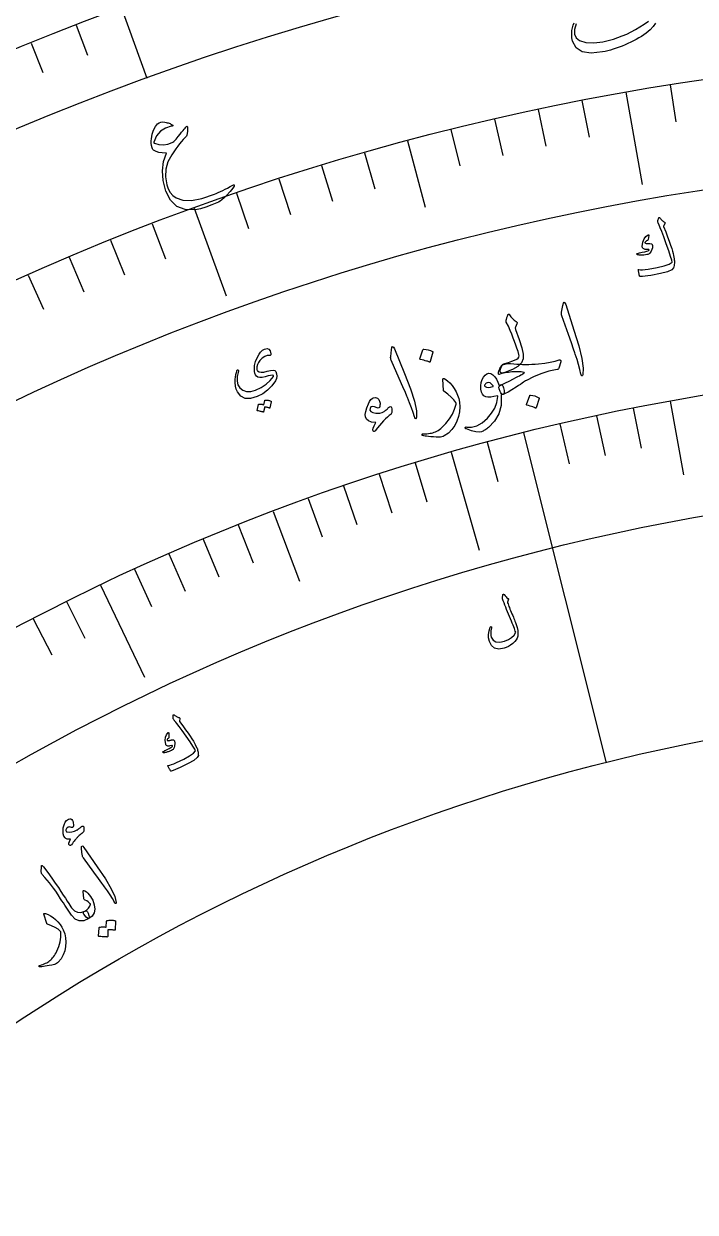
# Model space of a CAD drawing. Header units: millimetres. Extents: x -88 to 88, y -88 to 103.
# Drawn here: x -32.53 to -11.67, y 43.66 to 80.56 of the extents above; entities that cross this region are included whole.
import ezdxf

# ---------------------------------------------------------------- set-up
doc = ezdxf.new("R2010")
doc.units = ezdxf.units.MM
for name, color, linetype in [('ENGRAVE', 7, 'Continuous'), ('ENGRAVE_FINE', 8, 'Continuous'), ('TEXT', 5, 'Continuous')]:
    doc.layers.add(name, color=color, linetype=linetype)

msp = doc.modelspace()

# ---------------------------------------------------------------- linework, layer by layer
at = {"layer": 'ENGRAVE'}
for points in [[(-29.4958, 81.0391), (-28.7058, 78.8684)], [(-13.8293, 78.4301), (-13.3251, 75.5702)], [(-20.6123, 76.9263), (-20.0612, 74.8693)], [(-27.2385, 74.8371), (-26.2453, 72.1083)], [(-12.456, 68.8422), (-12.0424, 66.5561)], [(-17.0092, 67.8608), (-14.4418, 57.6177)], [(-19.2595, 67.2568), (-18.3874, 64.2112)], [(-24.789, 65.421), (-23.9658, 63.2485)], [(-30.1511, 63.1293), (-28.7858, 60.2706)]]:
    msp.add_lwpolyline(points, dxfattribs=at)
for radius in [86.24, 86.24, 83.93, 79.64, 79.64, 76.252, 69.96, 69.96, 66.264, 59.4, 59.4]:
    msp.add_circle((0, 0), radius, dxfattribs=at)
at = {"layer": 'ENGRAVE_FINE'}
for points in [[(-30.9057, 80.512), (-30.5509, 79.5877)], [(-32.3061, 79.9603), (-31.9352, 79.0424)], [(-12.4584, 78.6595), (-12.2767, 77.5122)], [(-16.5581, 77.8997), (-16.3166, 76.7635)], [(-15.196, 78.1768), (-14.9744, 77.0365)], [(-17.9151, 77.5988), (-17.6538, 76.467)], [(-19.2667, 77.2744), (-18.9856, 76.1473)], [(-21.9518, 76.5549), (-21.6316, 75.4383)], [(-23.2845, 76.1601), (-22.9449, 75.0493)], [(-24.6101, 75.7421), (-24.2512, 74.6374)], [(-25.9282, 75.3011), (-25.5501, 74.2028)], [(-28.5404, 74.3503), (-28.1241, 73.2659)], [(-29.8337, 73.8409), (-29.3985, 72.7639)], [(-31.1178, 73.309), (-30.664, 72.2397)], [(-32.3925, 72.7548), (-31.92, 71.6936)], [(-14.7406, 68.3894), (-14.4736, 67.1507)], [(-13.6001, 68.6253), (-13.3538, 67.3823)], [(-15.8771, 68.1346), (-15.5895, 66.9004)], [(-18.1368, 67.5682), (-17.8083, 66.3443)], [(-20.377, 66.9267), (-20.0079, 65.7144)], [(-21.489, 66.578), (-21.0998, 65.372)], [(-22.5952, 66.2107), (-22.1859, 65.0114)], [(-23.6953, 65.825), (-23.2661, 64.6327)], [(-25.876, 64.9987), (-25.4073, 63.8214)], [(-26.956, 64.5583), (-26.4677, 63.389)], [(-28.0287, 64.0999), (-27.521, 62.9388)], [(-29.0938, 63.6235), (-28.5668, 62.4711)], [(-31.2002, 62.6175), (-30.6351, 61.4833)], [(-32.2408, 62.0881), (-31.6569, 60.9635)]]:
    msp.add_lwpolyline(points, dxfattribs=at)
at = {"layer": 'TEXT'}
for points in [[(-12.9118, 80.5784), (-12.9807, 80.4741), (-13.0775, 80.3696), (-13.2021, 80.2649), (-13.2737, 80.2139), (-13.348, 80.1646), (-13.4252, 80.117), (-13.5052, 80.071), (-13.5882, 80.0266), (-13.6744, 79.9838), (-13.7638, 79.9425), (-13.8565, 79.9028), (-13.9498, 79.8653), (-14.0414, 79.8306), (-14.1313, 79.7987), (-14.2194, 79.7696), (-14.306, 79.7435), (-14.3913, 79.7206), (-14.4754, 79.7008), (-14.5583, 79.6842), (-14.9101, 79.6484), (-15.182, 79.6915), (-15.3744, 79.8143), (-15.4873, 80.0174), (-15.4992, 80.0673), (-15.5074, 80.1252), (-15.5118, 80.1911), (-15.5125, 80.2651), (-15.5064, 80.3476), (-15.4915, 80.4294), (-15.4679, 80.5104), (-15.4355, 80.5907)], [(-15.3712, 80.5609), (-15.4241, 80.3788), (-15.4251, 80.2317), (-15.3744, 80.1197), (-15.2723, 80.0425), (-15.0683, 79.9805), (-14.8249, 79.9665), (-14.5418, 80.0003), (-14.2186, 80.0814), (-14.0787, 80.1275), (-13.9396, 80.1804), (-13.8014, 80.2402), (-13.6641, 80.3069), (-13.5277, 80.3803), (-13.3925, 80.4606), (-13.2584, 80.5476), (-13.1254, 80.6415)]]:
    msp.add_lwpolyline(points, dxfattribs=at)
for points in [[(-28.3725, 77.4549), (-28.3298, 77.4849), (-28.278, 77.503), (-28.2172, 77.5091), (-28.1473, 77.5032), (-28.1103, 77.4962), (-28.0757, 77.4882), (-28.0435, 77.479), (-28.0136, 77.4688), (-27.9863, 77.4577), (-27.9614, 77.4458), (-27.9391, 77.4333), (-27.9193, 77.4201), (-27.9041, 77.4057), (-27.9038, 77.3935), (-27.9183, 77.3837), (-27.9477, 77.376), (-28.1323, 77.3226), (-28.285, 77.2229), (-28.4055, 77.077), (-28.4937, 76.8851), (-28.4943, 76.8745), (-28.4906, 76.8651), (-28.4826, 76.8568), (-28.4704, 76.8496), (-28.331, 76.8084), (-28.1929, 76.7978), (-28.056, 76.8179), (-27.9202, 76.8686), (-27.8975, 76.8823), (-27.8701, 76.9054), (-27.8379, 76.9377), (-27.8011, 76.9794), (-27.7358, 77.0604), (-27.6779, 77.1318), (-27.6276, 77.1938), (-27.5849, 77.2462), (-27.5497, 77.2891), (-27.5222, 77.3225), (-27.5023, 77.3465), (-27.4901, 77.361), (-27.4705, 77.3757), (-27.4564, 77.3738), (-27.4479, 77.3551), (-27.4448, 77.3197), (-27.4472, 77.2231), (-27.4531, 77.1497), (-27.4625, 77.0995), (-27.4755, 77.0726), (-27.5269, 77.0212), (-27.58, 76.9639), (-27.635, 76.9005), (-27.6918, 76.8312), (-27.7503, 76.7559), (-27.8105, 76.6746), (-27.8724, 76.5873), (-27.9361, 76.494), (-28.0524, 76.2772), (-28.1166, 76.0492), (-28.1289, 75.81), (-28.0897, 75.5598), (-28.0448, 75.4324), (-27.9812, 75.322), (-27.899, 75.2287), (-27.7983, 75.1524), (-27.5901, 75.0772), (-27.3229, 75.0712), (-26.9963, 75.1339), (-26.6098, 75.2645), (-26.5516, 75.2893), (-26.4894, 75.3171), (-26.4231, 75.348), (-26.3527, 75.3819), (-26.2784, 75.419), (-26.2005, 75.4593), (-26.119, 75.5029), (-26.0338, 75.5498), (-26.0188, 75.5569), (-26.0069, 75.5599), (-25.9981, 75.5589), (-25.9925, 75.5539), (-25.9965, 75.5185), (-26.0388, 75.4522), (-26.1193, 75.355), (-26.2376, 75.2267), (-26.311, 75.1533), (-26.3771, 75.0946), (-26.4359, 75.0505), (-26.4876, 75.0211), (-26.6872, 74.9326), (-26.8723, 74.8639), (-27.0433, 74.815), (-27.2001, 74.786), (-27.518, 74.7905), (-27.7769, 74.8883), (-27.977, 75.08), (-28.1179, 75.3661), (-28.2009, 75.6908), (-28.2262, 75.995), (-28.1934, 76.2786), (-28.1022, 76.5415), (-28.2276, 76.55), (-28.3333, 76.5665), (-28.4191, 76.591), (-28.4852, 76.6237), (-28.5056, 76.6392), (-28.5226, 76.6581), (-28.5362, 76.6804), (-28.5464, 76.7061), (-28.562, 76.7796), (-28.5707, 76.8514), (-28.5723, 76.9216), (-28.5668, 76.9902), (-28.5386, 77.1346), (-28.4968, 77.2602), (-28.4414, 77.367), (-28.3725, 77.4549)], [(-12.7728, 74.5322), (-12.7565, 74.5112), (-12.7399, 74.4915), (-12.7229, 74.4732), (-12.7056, 74.4561), (-12.6879, 74.4403), (-12.6695, 74.4259), (-12.6506, 74.4129), (-12.631, 74.4012), (-12.623, 74.3941), (-12.6192, 74.3849), (-12.6195, 74.3736), (-12.624, 74.3602), (-12.6524, 74.2889), (-12.655, 74.2812), (-12.6567, 74.2749), (-12.6575, 74.2697), (-12.6575, 74.2659), (-12.5918, 74.0972), (-12.5339, 73.9446), (-12.4835, 73.808), (-12.4407, 73.6874), (-12.4055, 73.583), (-12.3782, 73.4948), (-12.3586, 73.423), (-12.3467, 73.3674), (-12.3289, 73.2618), (-12.3252, 73.228), (-12.323, 73.1938), (-12.3225, 73.1592), (-12.3235, 73.1242), (-12.3262, 73.0887), (-12.3308, 73.0529), (-12.3372, 73.0165), (-12.3455, 72.9797), (-12.4015, 72.9177), (-12.5378, 72.8587), (-12.7545, 72.8024), (-13.0515, 72.748), (-13.1449, 72.7345), (-13.2317, 72.7243), (-13.3119, 72.7174), (-13.3856, 72.7139), (-13.3927, 72.7155), (-13.3981, 72.7188), (-13.4019, 72.7238), (-13.4041, 72.7305), (-13.4121, 72.763), (-13.4192, 72.7927), (-13.4253, 72.8195), (-13.4305, 72.8434), (-13.4348, 72.8647), (-13.4382, 72.8837), (-13.4408, 72.9003), (-13.4425, 72.9145), (-13.443, 72.9226), (-13.441, 72.9276), (-13.4365, 72.9294), (-13.4295, 72.9281), (-13.3765, 72.9221), (-13.3099, 72.9228), (-13.2295, 72.93), (-13.1353, 72.9439), (-12.8557, 72.9938), (-12.6391, 73.0453), (-12.4856, 73.099), (-12.3951, 73.1553), (-12.4064, 73.2209), (-12.4399, 73.3378), (-12.4958, 73.5061), (-12.5743, 73.7257), (-12.655, 73.9452), (-12.7169, 74.111), (-12.7599, 74.2232), (-12.7839, 74.2819), (-12.791, 74.2979), (-12.7976, 74.3128), (-12.8038, 74.3267), (-12.8096, 74.3396), (-12.8148, 74.3513), (-12.8196, 74.3617), (-12.8238, 74.3708), (-12.8276, 74.3786), (-12.8345, 74.3959), (-12.838, 74.4129), (-12.838, 74.4296), (-12.8347, 74.4462), (-12.8071, 74.5352), (-12.8047, 74.5413), (-12.8016, 74.5456), (-12.7979, 74.548), (-12.7937, 74.5486), (-12.788, 74.5467), (-12.7826, 74.5433), (-12.7775, 74.5385), (-12.7728, 74.5322)], [(-13.1337, 74.0077), (-13.1296, 74.0079), (-13.1257, 74.0069), (-13.1223, 74.0048), (-13.1192, 74.0014), (-13.1177, 73.9982), (-13.1168, 73.9946), (-13.1164, 73.9907), (-13.1165, 73.9864), (-13.1419, 73.8642), (-13.1454, 73.8517), (-13.1497, 73.8417), (-13.1547, 73.8345), (-13.1604, 73.8298), (-13.1863, 73.8173), (-13.2077, 73.8031), (-13.2246, 73.7871), (-13.237, 73.7695), (-13.2386, 73.7612), (-13.233, 73.7536), (-13.2203, 73.7467), (-13.2004, 73.7405), (-13.1876, 73.7385), (-13.1743, 73.7369), (-13.1607, 73.7355), (-13.1468, 73.7346), (-13.1323, 73.7339), (-13.1173, 73.7337), (-13.1016, 73.7339), (-13.0852, 73.7344), (-13.0262, 73.7214), (-13.0003, 73.6779), (-13.0076, 73.6037), (-13.0479, 73.4991), (-13.0664, 73.4668), (-13.0855, 73.4408), (-13.1051, 73.421), (-13.1252, 73.4076), (-13.1484, 73.3983), (-13.1812, 73.3903), (-13.2237, 73.3837), (-13.276, 73.3782), (-13.3027, 73.376), (-13.3283, 73.3749), (-13.3527, 73.3747), (-13.3758, 73.3757), (-13.3977, 73.3772), (-13.4183, 73.379), (-13.4374, 73.3811), (-13.4553, 73.3834), (-13.4667, 73.3872), (-13.4754, 73.3924), (-13.4812, 73.399), (-13.4842, 73.4069), (-13.4844, 73.4157), (-13.4814, 73.4224), (-13.4754, 73.4273), (-13.4661, 73.4303), (-13.4364, 73.4378), (-13.4026, 73.4458), (-13.3646, 73.4542), (-13.3226, 73.4631), (-13.2441, 73.4796), (-13.1833, 73.4954), (-13.1403, 73.5105), (-13.115, 73.5249), (-13.1119, 73.5281), (-13.1106, 73.5318), (-13.1111, 73.536), (-13.1133, 73.5407), (-13.1158, 73.5435), (-13.1198, 73.5457), (-13.1254, 73.5473), (-13.1326, 73.5484), (-13.198, 73.5522), (-13.2256, 73.555), (-13.2498, 73.5607), (-13.2706, 73.5691), (-13.288, 73.5804), (-13.3035, 73.5946), (-13.314, 73.6102), (-13.3195, 73.6272), (-13.3199, 73.6457), (-13.3023, 73.7744), (-13.2654, 73.8777), (-13.2092, 73.9555), (-13.1337, 74.0077)], [(-15.7857, 71.8166), (-15.7668, 71.8847), (-15.7455, 71.9118), (-15.7219, 71.898), (-15.696, 71.8431), (-15.4426, 71.0513), (-15.2893, 70.5648), (-15.1933, 70.1704), (-15.1538, 69.8683), (-15.1707, 69.6585), (-15.178, 69.64), (-15.1857, 69.6293), (-15.1939, 69.6262), (-15.2024, 69.6308), (-15.2102, 69.6393), (-15.217, 69.651), (-15.2229, 69.6659), (-15.2277, 69.6841), (-15.2589, 69.827), (-15.2986, 69.9772), (-15.3469, 70.1346), (-15.4036, 70.2991), (-15.4177, 70.3423), (-15.4568, 70.4587), (-15.5212, 70.6481), (-15.611, 70.9107), (-15.8164, 71.4915), (-15.8251, 71.5229), (-15.8299, 71.5526), (-15.8307, 71.5805), (-15.8277, 71.6067)], [(-17.1494, 70.2937), (-17.1798, 70.3863), (-17.2128, 70.4834), (-17.2485, 70.5851), (-17.2869, 70.6913), (-17.3283, 70.8025), (-17.373, 70.9189), (-17.4211, 71.0406), (-17.4725, 71.1675), (-17.5457, 71.2922), (-17.5504, 71.3097), (-17.5525, 71.327), (-17.5518, 71.3441), (-17.5484, 71.3611), (-17.546, 71.3699), (-17.5424, 71.3817), (-17.5374, 71.3964), (-17.5312, 71.414), (-17.5239, 71.4347), (-17.5159, 71.4586), (-17.5071, 71.4858), (-17.4975, 71.5162), (-17.4939, 71.5262), (-17.4885, 71.534), (-17.4812, 71.5397), (-17.4721, 71.5432), (-17.4639, 71.5435), (-17.4562, 71.5402), (-17.4489, 71.5332), (-17.4421, 71.5227), (-17.4033, 71.4637), (-17.3558, 71.409), (-17.2996, 71.3586), (-17.2347, 71.3124), (-17.218, 71.299), (-17.2092, 71.2838), (-17.2084, 71.2666), (-17.2155, 71.2475), (-17.2627, 71.1353), (-17.2655, 71.1222), (-17.2653, 71.106), (-17.2621, 71.0865), (-17.256, 71.0639), (-17.141, 70.7516), (-17.0639, 70.497), (-17.0246, 70.3001), (-17.0228, 70.1611), (-17.0721, 70.0359), (-17.1826, 69.923), (-17.354, 69.8221), (-17.5865, 69.7328), (-17.6766, 69.7153), (-17.7274, 69.732), (-17.7391, 69.783), (-17.7115, 69.8685), (-17.7058, 69.8802), (-17.7003, 69.8918), (-17.695, 69.903), (-17.6898, 69.914), (-17.6848, 69.9248), (-17.6799, 69.9353), (-17.6752, 69.9455), (-17.6706, 69.9555), (-17.6581, 69.9754), (-17.6412, 69.9916), (-17.6199, 70.0042), (-17.5942, 70.013), (-17.477, 70.0463), (-17.3749, 70.08), (-17.2876, 70.1141), (-17.2154, 70.1489), (-17.1763, 70.1756), (-17.1523, 70.2087), (-17.1433, 70.248), (-17.1494, 70.2937)], [(-24.8975, 70.2579), (-24.9723, 70.2564), (-25.0473, 70.2307), (-25.1223, 70.1809), (-25.1973, 70.1068), (-25.2401, 70.0464), (-25.2704, 69.9817), (-25.2884, 69.9128), (-25.294, 69.8395), (-25.2922, 69.8259), (-25.2877, 69.8127), (-25.2805, 69.8), (-25.2705, 69.7876), (-25.222, 69.7554), (-25.1554, 69.742), (-25.0707, 69.7473), (-24.9678, 69.7711), (-24.8666, 69.7955), (-24.7891, 69.8018), (-24.7352, 69.79), (-24.705, 69.7603), (-24.6765, 69.6857), (-24.6675, 69.6136), (-24.678, 69.5437), (-24.708, 69.4762), (-24.8226, 69.3174), (-24.9564, 69.1823), (-25.1097, 69.0709), (-25.2825, 68.983), (-25.4848, 68.9242), (-25.6546, 68.9294), (-25.792, 68.9989), (-25.8971, 69.1329), (-25.9311, 69.2152), (-25.9531, 69.3103), (-25.9629, 69.4181), (-25.9605, 69.5385), (-25.9569, 69.5731), (-25.9525, 69.6069), (-25.9473, 69.6397), (-25.9413, 69.6717), (-25.9345, 69.7029), (-25.9267, 69.7336), (-25.918, 69.7638), (-25.9084, 69.7935), (-25.9022, 69.8066), (-25.8949, 69.8137), (-25.8865, 69.8147), (-25.8771, 69.8098), (-25.8699, 69.8019), (-25.8656, 69.793), (-25.8641, 69.7831), (-25.8655, 69.7721), (-25.8993, 69.6051), (-25.9036, 69.4641), (-25.8785, 69.3493), (-25.8242, 69.2605), (-25.7268, 69.1818), (-25.6126, 69.1432), (-25.4816, 69.1444), (-25.3336, 69.1854), (-25.1547, 69.2673), (-25.0024, 69.3656), (-24.8765, 69.4804), (-24.7769, 69.6118), (-24.7717, 69.6218), (-24.7713, 69.63), (-24.7758, 69.6366), (-24.7852, 69.6413), (-24.8174, 69.6449), (-24.8692, 69.6392), (-24.9405, 69.6242), (-25.0313, 69.5997), (-25.1249, 69.5785), (-25.2009, 69.5745), (-25.2592, 69.588), (-25.2998, 69.6189), (-25.329, 69.6619), (-25.3504, 69.7103), (-25.364, 69.7643), (-25.3696, 69.8237), (-25.3625, 69.9471), (-25.3343, 70.0684), (-25.2851, 70.1877), (-25.2148, 70.3049), (-25.1952, 70.3337), (-25.1755, 70.3596), (-25.1556, 70.3827), (-25.1355, 70.4029), (-25.1155, 70.4203), (-25.0957, 70.4351), (-25.076, 70.4472), (-25.0566, 70.4565), (-24.975, 70.4773), (-24.9144, 70.46), (-24.8748, 70.4049), (-24.8562, 70.3119), (-24.8573, 70.2847), (-24.8646, 70.2666), (-24.878, 70.2577), (-24.8975, 70.2579)], [(-21.1084, 70.4361), (-21.0947, 70.5054), (-21.0755, 70.5341), (-21.0509, 70.522), (-21.021, 70.4693), (-20.7091, 69.6986), (-20.5199, 69.2249), (-20.3947, 68.8387), (-20.3328, 68.5404), (-20.3339, 68.33), (-20.3398, 68.311), (-20.3467, 68.2997), (-20.3546, 68.2961), (-20.3634, 68.3), (-20.3719, 68.3079), (-20.3796, 68.319), (-20.3865, 68.3335), (-20.3927, 68.3512), (-20.4345, 68.4914), (-20.4853, 68.6382), (-20.5452, 68.7916), (-20.6141, 68.9514), (-20.6313, 68.9934), (-20.679, 69.1065), (-20.7574, 69.2907), (-20.8666, 69.5458), (-21.1148, 70.1097), (-21.1258, 70.1403), (-21.1328, 70.1695), (-21.1358, 70.1973), (-21.1347, 70.2236)], [(-20.1323, 70.4402), (-20.1293, 70.4455), (-20.1242, 70.4496), (-20.117, 70.4525), (-20.1077, 70.4543), (-20.036, 70.447), (-19.9666, 70.433), (-19.8992, 70.4121), (-19.8341, 70.3844), (-19.8271, 70.3794), (-19.8229, 70.3735), (-19.8217, 70.3668), (-19.8234, 70.3593), (-19.9086, 70.0684), (-19.9127, 70.0609), (-19.9197, 70.0574), (-19.9296, 70.0578), (-19.9424, 70.0623), (-19.9535, 70.0662), (-19.9709, 70.0718), (-19.9946, 70.0791), (-20.0245, 70.0881), (-20.0612, 70.0987), (-20.105, 70.1107), (-20.1559, 70.1242), (-20.2139, 70.1392), (-20.2219, 70.1421), (-20.2266, 70.1461), (-20.228, 70.1509), (-20.2261, 70.1567)], [(-17.3056, 70.0049), (-17.2193, 69.9944), (-17.1304, 69.9871), (-17.0388, 69.983), (-16.9445, 69.982), (-16.8479, 69.9838), (-16.7494, 69.9881), (-16.649, 69.9949), (-16.5465, 70.0042), (-16.3497, 70.0264), (-16.1771, 70.0532), (-16.0287, 70.085), (-15.9043, 70.1217), (-15.8907, 70.1248), (-15.8788, 70.1241), (-15.8687, 70.1194), (-15.8603, 70.1109), (-15.8541, 70.1), (-15.8508, 70.088), (-15.8502, 70.0749), (-15.8524, 70.0608), (-15.9114, 69.8638), (-15.9178, 69.8476), (-15.9283, 69.8357), (-15.9427, 69.8281), (-15.9612, 69.8247), (-16.2239, 69.7689), (-16.4706, 69.6941), (-16.701, 69.6006), (-16.9149, 69.4886), (-16.9268, 69.4821), (-16.9467, 69.47), (-16.9748, 69.4521), (-17.0109, 69.4286), (-17.0552, 69.3994), (-17.1075, 69.3644), (-17.1679, 69.3237), (-17.2363, 69.2773), (-17.3692, 69.1892), (-17.4816, 69.1217), (-17.5736, 69.0749), (-17.6453, 69.0487), (-17.6657, 69.0509), (-17.6881, 69.0674), (-17.7124, 69.0982), (-17.7387, 69.1434), (-17.7669, 69.2203), (-17.7727, 69.2794), (-17.7562, 69.3206), (-17.7173, 69.3441), (-17.6548, 69.367), (-17.5675, 69.4066), (-17.4552, 69.4628), (-17.3179, 69.5354), (-17.2487, 69.5723), (-17.188, 69.6046), (-17.136, 69.6324), (-17.0926, 69.6555), (-17.058, 69.6741), (-17.0324, 69.6881), (-17.016, 69.6974), (-17.0086, 69.7022), (-17.0059, 69.7045), (-17.0035, 69.7064), (-17.0016, 69.7081), (-16.9999, 69.7095), (-16.9985, 69.7106), (-16.997, 69.7115), (-16.9954, 69.7122), (-16.9938, 69.7127), (-16.985, 69.7201), (-16.9823, 69.726), (-16.9857, 69.7303), (-16.9953, 69.7332), (-17.0366, 69.7415), (-17.0796, 69.7478), (-17.1243, 69.7522), (-17.1707, 69.7546), (-17.2189, 69.7552), (-17.2689, 69.7543), (-17.3207, 69.7518), (-17.3743, 69.7477), (-17.4266, 69.7427), (-17.4781, 69.7366), (-17.5286, 69.7293), (-17.5782, 69.721), (-17.6265, 69.7114), (-17.6728, 69.7005), (-17.7173, 69.6884), (-17.76, 69.6749), (-17.7716, 69.6734), (-17.7803, 69.6758), (-17.786, 69.682), (-17.7887, 69.6919), (-17.7878, 69.7112), (-17.7854, 69.7303), (-17.7818, 69.7493), (-17.7768, 69.7682), (-17.7708, 69.7874), (-17.764, 69.8072), (-17.7566, 69.8276), (-17.7484, 69.8486), (-17.729, 69.8895), (-17.7077, 69.9226), (-17.6844, 69.9478), (-17.6591, 69.9653), (-17.5908, 69.9926), (-17.5091, 70.0083), (-17.414, 70.0124), (-17.3056, 70.0049)], [(-19.5106, 69.5244), (-19.5104, 69.5308), (-19.5095, 69.5361), (-19.5078, 69.5403), (-19.5054, 69.5434), (-19.4964, 69.5468), (-19.4841, 69.5459), (-19.4683, 69.5407), (-19.4491, 69.5311), (-19.3698, 69.4772), (-19.2957, 69.4099), (-19.2268, 69.3294), (-19.1631, 69.2355), (-19.1051, 69.1315), (-19.0581, 69.0262), (-19.0221, 68.9196), (-18.9971, 68.8118), (-18.987, 68.6634), (-18.9968, 68.5157), (-19.0265, 68.3685), (-19.076, 68.2219), (-19.1447, 68.0822), (-19.2334, 67.9591), (-19.3419, 67.8526), (-19.4703, 67.7625), (-19.5061, 67.7432), (-19.5437, 67.7299), (-19.583, 67.7228), (-19.6241, 67.7216), (-19.7212, 67.7274), (-19.8091, 67.7333), (-19.8879, 67.7394), (-19.9575, 67.7456), (-20.0177, 67.7522), (-20.0683, 67.7591), (-20.1094, 67.7664), (-20.1408, 67.7742), (-20.1478, 67.7774), (-20.1532, 67.7811), (-20.1571, 67.7852), (-20.1593, 67.7898), (-20.1606, 67.7963), (-20.1605, 67.8027), (-20.1592, 67.809), (-20.1565, 67.8153), (-20.1523, 67.8208), (-20.1462, 67.8245), (-20.1384, 67.8267), (-20.1288, 67.8271), (-20.0698, 67.8284), (-20.014, 67.8315), (-19.9613, 67.8366), (-19.9119, 67.8435), (-19.8652, 67.8525), (-19.8208, 67.8636), (-19.7788, 67.8768), (-19.7392, 67.8922), (-19.7005, 67.9106), (-19.6615, 67.9328), (-19.622, 67.9588), (-19.582, 67.9887), (-19.5417, 68.0226), (-19.5011, 68.0607), (-19.4601, 68.1031), (-19.4188, 68.1497), (-19.3061, 68.2936), (-19.216, 68.4405), (-19.1484, 68.5905), (-19.1035, 68.7437), (-19.1012, 68.7558), (-19.1018, 68.7688), (-19.1052, 68.7827), (-19.1115, 68.7976), (-19.1709, 68.8795), (-19.2526, 68.9661), (-19.3568, 69.0573), (-19.4835, 69.153), (-19.4898, 69.1596), (-19.4942, 69.1658), (-19.4967, 69.1717), (-19.4974, 69.1772)], [(-17.7009, 68.9961), (-17.7075, 68.7073), (-17.7759, 68.4491), (-17.9056, 68.2212), (-18.0967, 68.0233), (-18.1247, 68.0009), (-18.1527, 67.98), (-18.1807, 67.9606), (-18.2086, 67.9428), (-18.2364, 67.9267), (-18.2638, 67.9126), (-18.291, 67.9006), (-18.3178, 67.8907), (-18.3891, 67.8821), (-18.4899, 67.8939), (-18.6204, 67.9259), (-18.7806, 67.9779), (-18.7988, 67.9867), (-18.8108, 67.9967), (-18.8167, 68.008), (-18.8165, 68.0205), (-18.8114, 68.0316), (-18.8025, 68.0384), (-18.7899, 68.041), (-18.7736, 68.0394), (-18.6195, 68.0316), (-18.4611, 68.075), (-18.2979, 68.1695), (-18.1297, 68.3152), (-18.0002, 68.4662), (-17.9026, 68.629), (-17.8369, 68.8038), (-17.8032, 68.9907), (-17.8054, 68.9965), (-17.8084, 69.0007), (-17.8124, 69.0034), (-17.8172, 69.0046), (-17.9305, 68.9822), (-18.0289, 68.9705), (-18.1124, 68.9696), (-18.1811, 68.9794), (-18.2396, 69.0072), (-18.2844, 69.0552), (-18.3155, 69.1234), (-18.3328, 69.2119), (-18.334, 69.2239), (-18.3349, 69.2362), (-18.3354, 69.2489), (-18.3356, 69.2618), (-18.3355, 69.2753), (-18.3351, 69.2895), (-18.3345, 69.3044), (-18.3336, 69.32), (-18.3199, 69.4234), (-18.2938, 69.5131), (-18.2552, 69.5889), (-18.2042, 69.6509), (-18.1462, 69.6927), (-18.087, 69.7076), (-18.0265, 69.6958), (-17.9648, 69.6572), (-17.9041, 69.597), (-17.8508, 69.5226), (-17.8049, 69.4342), (-17.7662, 69.3316), (-17.7598, 69.3334), (-17.7537, 69.3352), (-17.7478, 69.3373), (-17.7422, 69.3395), (-17.7366, 69.3417), (-17.7307, 69.3437), (-17.7245, 69.3456), (-17.7182, 69.3474), (-17.695, 69.3483), (-17.6743, 69.3385), (-17.656, 69.3181), (-17.6403, 69.2871), (-17.6281, 69.2516), (-17.6193, 69.2148), (-17.6142, 69.1767), (-17.6126, 69.1373), (-17.6145, 69.1017), (-17.6201, 69.0752), (-17.6293, 69.0578), (-17.6421, 69.0495), (-17.7037, 69.0338), (-17.7026, 69.0277), (-17.7017, 69.0194), (-17.7012, 69.0089), (-17.7009, 68.9961)], [(-17.9514, 69.3223), (-18.0011, 69.3733), (-18.0496, 69.4059), (-18.0968, 69.42), (-18.1427, 69.4156), (-18.1671, 69.4018), (-18.1877, 69.3846), (-18.2043, 69.3641), (-18.217, 69.3403), (-18.22, 69.3286), (-18.2179, 69.3173), (-18.2107, 69.3065), (-18.1985, 69.2962), (-18.1571, 69.2754), (-18.1032, 69.2679), (-18.0367, 69.2737), (-17.9576, 69.2927), (-17.9499, 69.2965), (-17.9463, 69.3027), (-17.9468, 69.3113), (-17.9514, 69.3223)], [(-16.8177, 69.0185), (-16.8146, 69.0236), (-16.8096, 69.0275), (-16.8025, 69.0301), (-16.7933, 69.0314), (-16.724, 69.0209), (-16.657, 69.0036), (-16.5923, 68.9797), (-16.5299, 68.9491), (-16.5233, 68.9437), (-16.5195, 68.9377), (-16.5185, 68.931), (-16.5204, 68.9236), (-16.6121, 68.6374), (-16.6163, 68.6301), (-16.6232, 68.6269), (-16.6328, 68.6278), (-16.6452, 68.6329), (-16.6558, 68.6372), (-16.6725, 68.6436), (-16.6953, 68.652), (-16.7241, 68.6624), (-16.7593, 68.6746), (-16.8014, 68.6887), (-16.8504, 68.7045), (-16.9063, 68.7221), (-16.914, 68.7254), (-16.9184, 68.7295), (-16.9196, 68.7345), (-16.9176, 68.7402)], [(-25.0442, 68.8652), (-25.0426, 68.8687), (-25.0397, 68.8715), (-25.0353, 68.8737), (-25.0295, 68.8752), (-25.0068, 68.8749), (-24.9845, 68.8735), (-24.9625, 68.8712), (-24.9409, 68.8678), (-24.9194, 68.8634), (-24.898, 68.8578), (-24.8766, 68.851), (-24.8552, 68.843), (-24.8505, 68.8399), (-24.8475, 68.8359), (-24.8462, 68.831), (-24.8465, 68.8252), (-24.887, 68.6339), (-24.8889, 68.6309), (-24.8928, 68.6295), (-24.8987, 68.6297), (-24.9067, 68.6314), (-24.9125, 68.6336), (-24.9215, 68.6362), (-24.9339, 68.6392), (-24.9496, 68.6426), (-24.9687, 68.6465), (-24.9915, 68.6509), (-25.0179, 68.6559), (-25.0479, 68.6615), (-25.0803, 68.5123), (-25.0825, 68.5073), (-25.0867, 68.5047), (-25.0929, 68.5046), (-25.1012, 68.507), (-25.1084, 68.509), (-25.1196, 68.5119), (-25.1348, 68.5156), (-25.1541, 68.5202), (-25.1776, 68.5255), (-25.2057, 68.5315), (-25.2383, 68.5381), (-25.2755, 68.5454), (-25.2798, 68.5473), (-25.2823, 68.5499), (-25.283, 68.5531), (-25.282, 68.557), (-25.2382, 68.7431), (-25.2366, 68.7466), (-25.2336, 68.7494), (-25.2293, 68.7516), (-25.2235, 68.7532), (-25.2045, 68.7538), (-25.1857, 68.7533), (-25.1671, 68.7518), (-25.1487, 68.7492), (-25.1304, 68.7456), (-25.1125, 68.7411), (-25.0948, 68.7359), (-25.0774, 68.7298)], [(-21.102, 68.5139), (-21.1039, 68.489), (-21.1081, 68.4678), (-21.1148, 68.4503), (-21.124, 68.4364), (-21.1781, 68.394), (-21.2345, 68.3456), (-21.2931, 68.2911), (-21.354, 68.2305), (-21.4169, 68.1636), (-21.4819, 68.0903), (-21.5488, 68.0104), (-21.6178, 67.9241), (-21.6306, 67.912), (-21.6434, 67.9053), (-21.6561, 67.9039), (-21.6688, 67.9078), (-21.6726, 67.9099), (-21.6754, 67.9119), (-21.6773, 67.9137), (-21.6783, 67.9154), (-21.6908, 67.95), (-21.6813, 68.0049), (-21.6496, 68.0801), (-21.5956, 68.1757), (-21.7257, 68.1917), (-21.8226, 68.2266), (-21.8865, 68.2804), (-21.9172, 68.3533), (-21.9223, 68.4286), (-21.9091, 68.5217), (-21.8775, 68.6326), (-21.8273, 68.7613), (-21.7904, 68.8335), (-21.7529, 68.8886), (-21.7148, 68.9265), (-21.6761, 68.9473), (-21.6013, 68.9584), (-21.5421, 68.9397), (-21.4986, 68.8914), (-21.4707, 68.8134), (-21.4654, 68.7827), (-21.4642, 68.7499), (-21.4672, 68.7149), (-21.4744, 68.6777), (-21.4853, 68.648), (-21.5015, 68.6312), (-21.5231, 68.6273), (-21.55, 68.6363), (-21.6349, 68.6701), (-21.7007, 68.6783), (-21.7473, 68.6611), (-21.7749, 68.6185), (-21.7774, 68.5636), (-21.7491, 68.5204), (-21.6898, 68.4887), (-21.5998, 68.4684), (-21.5345, 68.4646), (-21.4685, 68.4725), (-21.4018, 68.4921), (-21.3343, 68.5233), (-21.3131, 68.5367), (-21.2916, 68.5534), (-21.2697, 68.5732), (-21.2474, 68.5962), (-21.2356, 68.6084), (-21.2239, 68.6199), (-21.2124, 68.6306), (-21.2011, 68.6406), (-21.1902, 68.6496), (-21.1798, 68.6574), (-21.1699, 68.6639), (-21.1604, 68.6691), (-21.1349, 68.6758), (-21.1167, 68.6675), (-21.1058, 68.6442), (-21.1021, 68.6057)], [(-17.6518, 62.8282), (-17.65, 62.835), (-17.6468, 62.8405), (-17.6422, 62.8445), (-17.6361, 62.8471), (-17.6294, 62.8478), (-17.6232, 62.8461), (-17.6173, 62.8419), (-17.6118, 62.8353), (-17.5814, 62.7965), (-17.5514, 62.764), (-17.522, 62.7378), (-17.493, 62.7179), (-17.484, 62.7104), (-17.4791, 62.7001), (-17.4785, 62.6871), (-17.4821, 62.6714), (-17.485, 62.6635), (-17.4877, 62.6559), (-17.4903, 62.6487), (-17.4926, 62.6417), (-17.4949, 62.6351), (-17.497, 62.6291), (-17.499, 62.6237), (-17.5009, 62.6188), (-17.5039, 62.6099), (-17.5051, 62.6), (-17.5044, 62.5891), (-17.5018, 62.5772), (-17.4903, 62.5448), (-17.4772, 62.5096), (-17.4625, 62.4716), (-17.4463, 62.4308), (-17.4286, 62.3872), (-17.4096, 62.3407), (-17.3894, 62.2914), (-17.3678, 62.2392), (-17.3455, 62.1873), (-17.3249, 62.1384), (-17.3061, 62.0926), (-17.289, 62.0497), (-17.2735, 62.0097), (-17.2595, 61.9726), (-17.2469, 61.9382), (-17.2357, 61.9067), (-17.2068, 61.8123), (-17.1894, 61.7201), (-17.1838, 61.63), (-17.1897, 61.5421), (-17.2041, 61.4874), (-17.2344, 61.432), (-17.2806, 61.3761), (-17.3427, 61.3195), (-17.4125, 61.2673), (-17.48, 61.2252), (-17.5452, 61.1932), (-17.6082, 61.1714), (-17.7747, 61.1473), (-17.907, 61.1747), (-18.0054, 61.2537), (-18.0697, 61.3847), (-18.0917, 61.49), (-18.0943, 61.5986), (-18.0776, 61.7105), (-18.0415, 61.8258), (-18.0382, 61.8328), (-18.0341, 61.8378), (-18.0291, 61.8406), (-18.0232, 61.8415), (-18.0166, 61.8409), (-18.0112, 61.8393), (-18.007, 61.8365), (-18.004, 61.8326), (-18.0009, 61.8264), (-17.9993, 61.82), (-17.9992, 61.8134), (-18.0006, 61.8066), (-18.0196, 61.7086), (-18.0286, 61.6272), (-18.0276, 61.5624), (-18.0168, 61.5142), (-17.9552, 61.4216), (-17.8658, 61.3704), (-17.7487, 61.3605), (-17.6037, 61.3918), (-17.4794, 61.4424), (-17.3795, 61.5058), (-17.3038, 61.5819), (-17.2525, 61.671), (-17.2633, 61.704), (-17.2768, 61.7423), (-17.293, 61.786), (-17.3118, 61.835), (-17.3334, 61.8893), (-17.358, 61.9492), (-17.3855, 62.0145), (-17.4161, 62.0853), (-17.4468, 62.1586), (-17.4767, 62.2309), (-17.5058, 62.302), (-17.5341, 62.3721), (-17.5614, 62.4412), (-17.5878, 62.5093), (-17.613, 62.5763), (-17.6373, 62.6424), (-17.6633, 62.7053), (-17.6651, 62.7128), (-17.6659, 62.72), (-17.6659, 62.727), (-17.6651, 62.7337)], [(-27.8595, 59.0989), (-27.8401, 59.0845), (-27.8207, 59.0713), (-27.8014, 59.0594), (-27.7821, 59.0486), (-27.7627, 59.0391), (-27.7431, 59.031), (-27.7233, 59.0242), (-27.7033, 59.0187), (-27.6946, 59.0144), (-27.689, 59.0073), (-27.6866, 58.9973), (-27.6872, 58.9845), (-27.6948, 58.9151), (-27.6952, 58.9078), (-27.6952, 58.9017), (-27.6946, 58.8971), (-27.6936, 58.8937), (-27.5951, 58.7619), (-27.5072, 58.6423), (-27.4299, 58.5349), (-27.3631, 58.4397), (-27.3069, 58.3568), (-27.2615, 58.2862), (-27.2269, 58.228), (-27.203, 58.1822), (-27.1617, 58.094), (-27.1502, 58.0653), (-27.14, 58.0359), (-27.1311, 58.0057), (-27.1235, 57.9748), (-27.1173, 57.9431), (-27.1126, 57.9105), (-27.1094, 57.8771), (-27.1077, 57.8429), (-27.1416, 57.775), (-27.2467, 57.6902), (-27.4227, 57.5881), (-27.6695, 57.4682), (-27.748, 57.4336), (-27.8215, 57.4036), (-27.8901, 57.378), (-27.9538, 57.357), (-27.9604, 57.3567), (-27.9659, 57.3582), (-27.9705, 57.3617), (-27.974, 57.367), (-27.989, 57.3936), (-28.0024, 57.4178), (-28.0143, 57.4398), (-28.0247, 57.4595), (-28.0336, 57.4771), (-28.0412, 57.4929), (-28.0475, 57.5068), (-28.0525, 57.5189), (-28.0549, 57.5258), (-28.0544, 57.5306), (-28.0509, 57.5333), (-28.0444, 57.5339), (-27.9966, 57.5415), (-27.9384, 57.5584), (-27.8698, 57.5843), (-27.7907, 57.6194), (-27.5579, 57.7312), (-27.3808, 57.829), (-27.2593, 57.9134), (-27.1938, 57.9846), (-27.2196, 58.0394), (-27.2774, 58.1336), (-27.3673, 58.2675), (-27.4895, 58.4407), (-27.6135, 58.6134), (-27.7081, 58.7436), (-27.773, 58.8314), (-27.8083, 58.877), (-27.8184, 58.8892), (-27.8279, 58.9007), (-27.8367, 58.9114), (-27.8449, 58.9212), (-27.8523, 58.9302), (-27.859, 58.9382), (-27.865, 58.9451), (-27.8701, 58.9511), (-27.8804, 58.9645), (-27.8876, 58.9785), (-27.8917, 58.9932), (-27.8928, 59.0085), (-27.8903, 59.0932), (-27.8896, 59.0991), (-27.888, 59.1036), (-27.8853, 59.1066), (-27.8817, 59.1082), (-27.8763, 59.1079), (-27.8707, 59.1062), (-27.8651, 59.1033), (-27.8595, 59.0989)], [(-28.0483, 58.5516), (-28.0447, 58.5528), (-28.0411, 58.5528), (-28.0375, 58.5518), (-28.034, 58.5496), (-28.032, 58.5472), (-28.0303, 58.5442), (-28.029, 58.5409), (-28.028, 58.5371), (-28.0205, 58.4239), (-28.0205, 58.412), (-28.0218, 58.4023), (-28.0245, 58.3947), (-28.0284, 58.3892), (-28.048, 58.372), (-28.0633, 58.3543), (-28.0742, 58.3362), (-28.0808, 58.3178), (-28.0801, 58.3101), (-28.0734, 58.3048), (-28.0606, 58.3018), (-28.0417, 58.3013), (-28.0299, 58.3027), (-28.0179, 58.3044), (-28.0057, 58.3066), (-27.9932, 58.3091), (-27.9804, 58.3121), (-27.9672, 58.3156), (-27.9534, 58.3195), (-27.9393, 58.324), (-27.8844, 58.327), (-27.8511, 58.2951), (-27.8395, 58.2284), (-27.8493, 58.1269), (-27.8577, 58.0941), (-27.868, 58.0667), (-27.8804, 58.0447), (-27.8948, 58.028), (-27.9128, 58.0142), (-27.9396, 57.9992), (-27.9752, 57.983), (-28.0196, 57.9656), (-28.0426, 57.9571), (-28.0647, 57.9498), (-28.086, 57.9438), (-28.1065, 57.939), (-28.126, 57.935), (-28.1445, 57.9316), (-28.1618, 57.9287), (-28.178, 57.9263), (-28.1889, 57.9269), (-28.1978, 57.9294), (-28.2045, 57.9337), (-28.209, 57.9399), (-28.2113, 57.9475), (-28.2104, 57.9542), (-28.2063, 57.9599), (-28.1989, 57.9648), (-28.1747, 57.9786), (-28.147, 57.9939), (-28.1158, 58.0105), (-28.0811, 58.0285), (-28.0164, 58.0621), (-27.967, 58.0908), (-27.933, 58.1144), (-27.9143, 58.1332), (-27.9124, 58.1367), (-27.9122, 58.1403), (-27.9136, 58.1439), (-27.9167, 58.1475), (-27.9196, 58.1493), (-27.9236, 58.1502), (-27.9289, 58.1503), (-27.9355, 58.1495), (-27.9937, 58.1369), (-28.0186, 58.1327), (-28.0411, 58.1317), (-28.0614, 58.1341), (-28.0794, 58.1397), (-28.0965, 58.1483), (-28.1095, 58.1594), (-28.1184, 58.173), (-28.1233, 58.1891), (-28.1392, 58.3061), (-28.132, 58.4056), (-28.1017, 58.4874), (-28.0483, 58.5516)], [(-30.6953, 55.4487), (-30.7268, 55.4229), (-30.7559, 55.3989), (-30.7827, 55.3765), (-30.8071, 55.3559), (-30.829, 55.3369), (-30.8479, 55.3195), (-30.864, 55.3037), (-30.8773, 55.2895), (-30.8904, 55.2744), (-30.906, 55.256), (-30.9241, 55.2342), (-30.9448, 55.2091), (-30.9678, 55.1804), (-30.9932, 55.1481), (-31.0209, 55.1121), (-31.0508, 55.0725), (-31.0641, 55.0582), (-31.0779, 55.0504), (-31.0924, 55.0491), (-31.1074, 55.0543), (-31.1273, 55.0766), (-31.1285, 55.1151), (-31.1111, 55.1696), (-31.0749, 55.2402), (-31.1328, 55.2397), (-31.1811, 55.2471), (-31.2198, 55.2625), (-31.2489, 55.2859), (-31.2834, 55.3415), (-31.3039, 55.4114), (-31.3103, 55.4957), (-31.3025, 55.5944), (-31.2811, 55.6909), (-31.2468, 55.7684), (-31.1995, 55.8271), (-31.1394, 55.8669), (-31.0996, 55.8779), (-31.066, 55.8736), (-31.0385, 55.8539), (-31.017, 55.819), (-31.0016, 55.7768), (-30.992, 55.7357), (-30.9882, 55.6956), (-30.9903, 55.6565), (-30.9972, 55.626), (-31.009, 55.6077), (-31.0259, 55.6015), (-31.0478, 55.6074), (-31.0755, 55.619), (-31.1028, 55.6236), (-31.1297, 55.6211), (-31.1562, 55.6116), (-31.1817, 55.5973), (-31.2011, 55.5796), (-31.2147, 55.5583), (-31.2222, 55.5336), (-31.2236, 55.508), (-31.2172, 55.4885), (-31.2032, 55.475), (-31.1815, 55.4675), (-31.1119, 55.4599), (-31.0367, 55.4676), (-30.9561, 55.4906), (-30.87, 55.529), (-30.863, 55.5332), (-30.8554, 55.5384), (-30.8473, 55.5445), (-30.8385, 55.5516), (-30.8291, 55.5595), (-30.819, 55.568), (-30.8081, 55.5771), (-30.7965, 55.5868), (-30.7837, 55.5972), (-30.7722, 55.6067), (-30.762, 55.6152), (-30.753, 55.6228), (-30.745, 55.6295), (-30.7378, 55.6351), (-30.7313, 55.6396), (-30.7255, 55.6431), (-30.7138, 55.6481), (-30.7028, 55.6497), (-30.6926, 55.6479), (-30.6831, 55.6427), (-30.6757, 55.6368), (-30.6701, 55.6303), (-30.6664, 55.6232), (-30.6646, 55.6155), (-30.6646, 55.5538), (-30.6697, 55.5054), (-30.6799, 55.4704), (-30.6953, 55.4487)], [(-30.7329, 54.9434), (-30.7343, 55.0057), (-30.7233, 55.0341), (-30.6998, 55.0284), (-30.6639, 54.9887), (-30.2477, 54.3847), (-29.994, 54.0129), (-29.8122, 53.7043), (-29.7018, 53.4592), (-29.6624, 53.2777), (-29.6639, 53.2603), (-29.6677, 53.2492), (-29.6737, 53.2445), (-29.6821, 53.2463), (-29.6909, 53.2514), (-29.6996, 53.2595), (-29.7084, 53.2707), (-29.7171, 53.2848), (-29.78, 53.3975), (-29.8519, 53.5142), (-29.9328, 53.6348), (-30.0227, 53.7593), (-30.0456, 53.7922), (-30.1084, 53.8805), (-30.2112, 54.0241), (-30.3541, 54.2229), (-30.6759, 54.661), (-30.6913, 54.6853), (-30.7029, 54.7091), (-30.7107, 54.7324), (-30.7149, 54.7553)], [(-31.9807, 54.3995), (-31.9801, 54.4102), (-31.9784, 54.4182), (-31.9754, 54.4234), (-31.9713, 54.4258), (-31.9631, 54.4261), (-31.9515, 54.4193), (-31.9367, 54.4053), (-31.9185, 54.3842), (-31.7842, 54.2049), (-31.6624, 54.0377), (-31.5531, 53.8826), (-31.4562, 53.7396), (-31.3755, 53.6161), (-31.3031, 53.5055), (-31.2388, 53.4077), (-31.1828, 53.3229), (-31.1352, 53.2508), (-31.096, 53.1915), (-31.0654, 53.1448), (-31.0433, 53.1109), (-30.9594, 53.0197), (-30.8642, 52.9722), (-30.7575, 52.9683), (-30.6394, 53.0078), (-30.6056, 53.0171), (-30.5764, 53.0098), (-30.5518, 52.9861), (-30.5319, 52.946), (-30.5087, 52.8781), (-30.4965, 52.8271), (-30.4954, 52.7929), (-30.5052, 52.7756), (-30.6645, 52.7095), (-30.8077, 52.7049), (-30.9351, 52.762), (-31.0466, 52.881), (-31.09, 52.9438), (-31.1331, 53.007), (-31.1758, 53.0706), (-31.218, 53.1346), (-31.2601, 53.1991), (-31.3021, 53.2637), (-31.3441, 53.3286), (-31.386, 53.3938), (-31.4656, 53.5182), (-31.5398, 53.6288), (-31.6085, 53.7255), (-31.6718, 53.8084), (-31.7349, 53.8865), (-31.8034, 53.9691), (-31.8771, 54.0561), (-31.9563, 54.1475), (-31.9696, 54.1645), (-31.9791, 54.1817), (-31.9846, 54.199), (-31.9862, 54.2164)], [(-30.6648, 53.4095), (-30.6841, 53.6114), (-30.6834, 53.6352), (-30.6757, 53.648), (-30.6608, 53.6498), (-30.6388, 53.6407), (-30.5875, 53.6051), (-30.5402, 53.5645), (-30.4969, 53.5187), (-30.4576, 53.4678), (-30.4223, 53.4115), (-30.391, 53.3493), (-30.3635, 53.2812), (-30.3399, 53.2073), (-30.3192, 53.072), (-30.3399, 52.955), (-30.4019, 52.8562), (-30.5052, 52.7756), (-30.5229, 52.7763), (-30.5504, 52.7933), (-30.5878, 52.8266), (-30.6351, 52.876), (-30.6569, 52.9045), (-30.6708, 52.9303), (-30.6767, 52.9534), (-30.6746, 52.9737), (-30.6694, 52.9841), (-30.6618, 52.9932), (-30.6518, 53.0011), (-30.6394, 53.0078), (-30.5696, 53.0512), (-30.5161, 53.1013), (-30.4789, 53.1583), (-30.4579, 53.2223), (-30.4578, 53.2264), (-30.4594, 53.2308), (-30.4629, 53.2355), (-30.4683, 53.2404), (-30.4994, 53.2711), (-30.5357, 53.2997), (-30.5772, 53.3261), (-30.624, 53.3504), (-30.6404, 53.3603), (-30.6527, 53.3734), (-30.6608, 53.3898), (-30.6648, 53.4095)], [(-31.9062, 52.9141), (-31.9076, 52.9196), (-31.908, 52.9243), (-31.9076, 52.9283), (-31.9062, 52.9315), (-31.8994, 52.9365), (-31.8887, 52.9386), (-31.874, 52.9378), (-31.8554, 52.9342), (-31.7753, 52.9069), (-31.6965, 52.8671), (-31.6191, 52.8147), (-31.5429, 52.7498), (-31.4691, 52.675), (-31.4045, 52.5964), (-31.3489, 52.5142), (-31.3023, 52.4283), (-31.2589, 52.3045), (-31.2327, 52.1765), (-31.2234, 52.0443), (-31.231, 51.908), (-31.2568, 51.7731), (-31.3032, 51.6477), (-31.3705, 51.5316), (-31.4585, 51.4249), (-31.4844, 51.4001), (-31.5132, 51.38), (-31.545, 51.3647), (-31.5796, 51.3541), (-31.6635, 51.3362), (-31.7397, 51.3206), (-31.8081, 51.3073), (-31.8687, 51.2963), (-31.9214, 51.2878), (-31.9661, 51.2818), (-32.0027, 51.2784), (-32.0312, 51.2776), (-32.038, 51.2787), (-32.0434, 51.2805), (-32.0477, 51.2831), (-32.0507, 51.2865), (-32.0533, 51.2917), (-32.0547, 51.2972), (-32.0551, 51.3029), (-32.0543, 51.3089), (-32.0519, 51.3145), (-32.0477, 51.3191), (-32.0415, 51.3228), (-32.0335, 51.3254), (-31.9836, 51.3403), (-31.9369, 51.3561), (-31.8934, 51.3728), (-31.8529, 51.3903), (-31.8153, 51.4089), (-31.7802, 51.4287), (-31.7477, 51.4498), (-31.7176, 51.4722), (-31.689, 51.4969), (-31.661, 51.5249), (-31.6335, 51.5563), (-31.6066, 51.5911), (-31.5803, 51.6294), (-31.5547, 51.6713), (-31.5298, 51.717), (-31.5056, 51.7663), (-31.4436, 51.9151), (-31.4014, 52.0612), (-31.3791, 52.2046), (-31.3769, 52.3455), (-31.3777, 52.3562), (-31.3813, 52.3672), (-31.3875, 52.3782), (-31.3963, 52.3894), (-31.466, 52.4451), (-31.5558, 52.4996), (-31.6658, 52.5528), (-31.7961, 52.6045), (-31.8029, 52.6087), (-31.8081, 52.6129), (-31.8117, 52.6173), (-31.8135, 52.6219)], [(-29.9569, 52.7016), (-29.9556, 52.7067), (-29.9522, 52.7112), (-29.9468, 52.7151), (-29.9394, 52.7184), (-29.9089, 52.7231), (-29.8785, 52.7264), (-29.8485, 52.7282), (-29.8186, 52.7286), (-29.7888, 52.7275), (-29.7588, 52.7248), (-29.7285, 52.7205), (-29.6979, 52.7146), (-29.6909, 52.7115), (-29.6859, 52.7068), (-29.683, 52.7006), (-29.6822, 52.6927), (-29.693, 52.4264), (-29.6949, 52.4219), (-29.6998, 52.4192), (-29.7078, 52.4181), (-29.7188, 52.4187), (-29.7271, 52.4203), (-29.7399, 52.4217), (-29.7571, 52.4229), (-29.7789, 52.424), (-29.8055, 52.4248), (-29.837, 52.4256), (-29.8736, 52.4264), (-29.9152, 52.427), (-29.9242, 52.2192), (-29.926, 52.212), (-29.931, 52.2076), (-29.9394, 52.206), (-29.951, 52.2073), (-29.9611, 52.2084), (-29.9768, 52.2097), (-29.9981, 52.2112), (-30.0249, 52.213), (-30.0577, 52.2147), (-30.0968, 52.2163), (-30.142, 52.2177), (-30.1936, 52.219), (-30.1998, 52.2205), (-30.2038, 52.2234), (-30.2055, 52.2275), (-30.2051, 52.233), (-30.1894, 52.4932), (-30.1881, 52.4982), (-30.1848, 52.5027), (-30.1794, 52.5067), (-30.1721, 52.51), (-30.1467, 52.5152), (-30.1213, 52.5189), (-30.096, 52.5211), (-30.0706, 52.5218), (-30.0453, 52.5212), (-30.0202, 52.5193), (-29.9953, 52.5163), (-29.9705, 52.5121)]]:
    msp.add_lwpolyline(points, close=True, dxfattribs=at)

doc.saveas('drawing.dxf')
